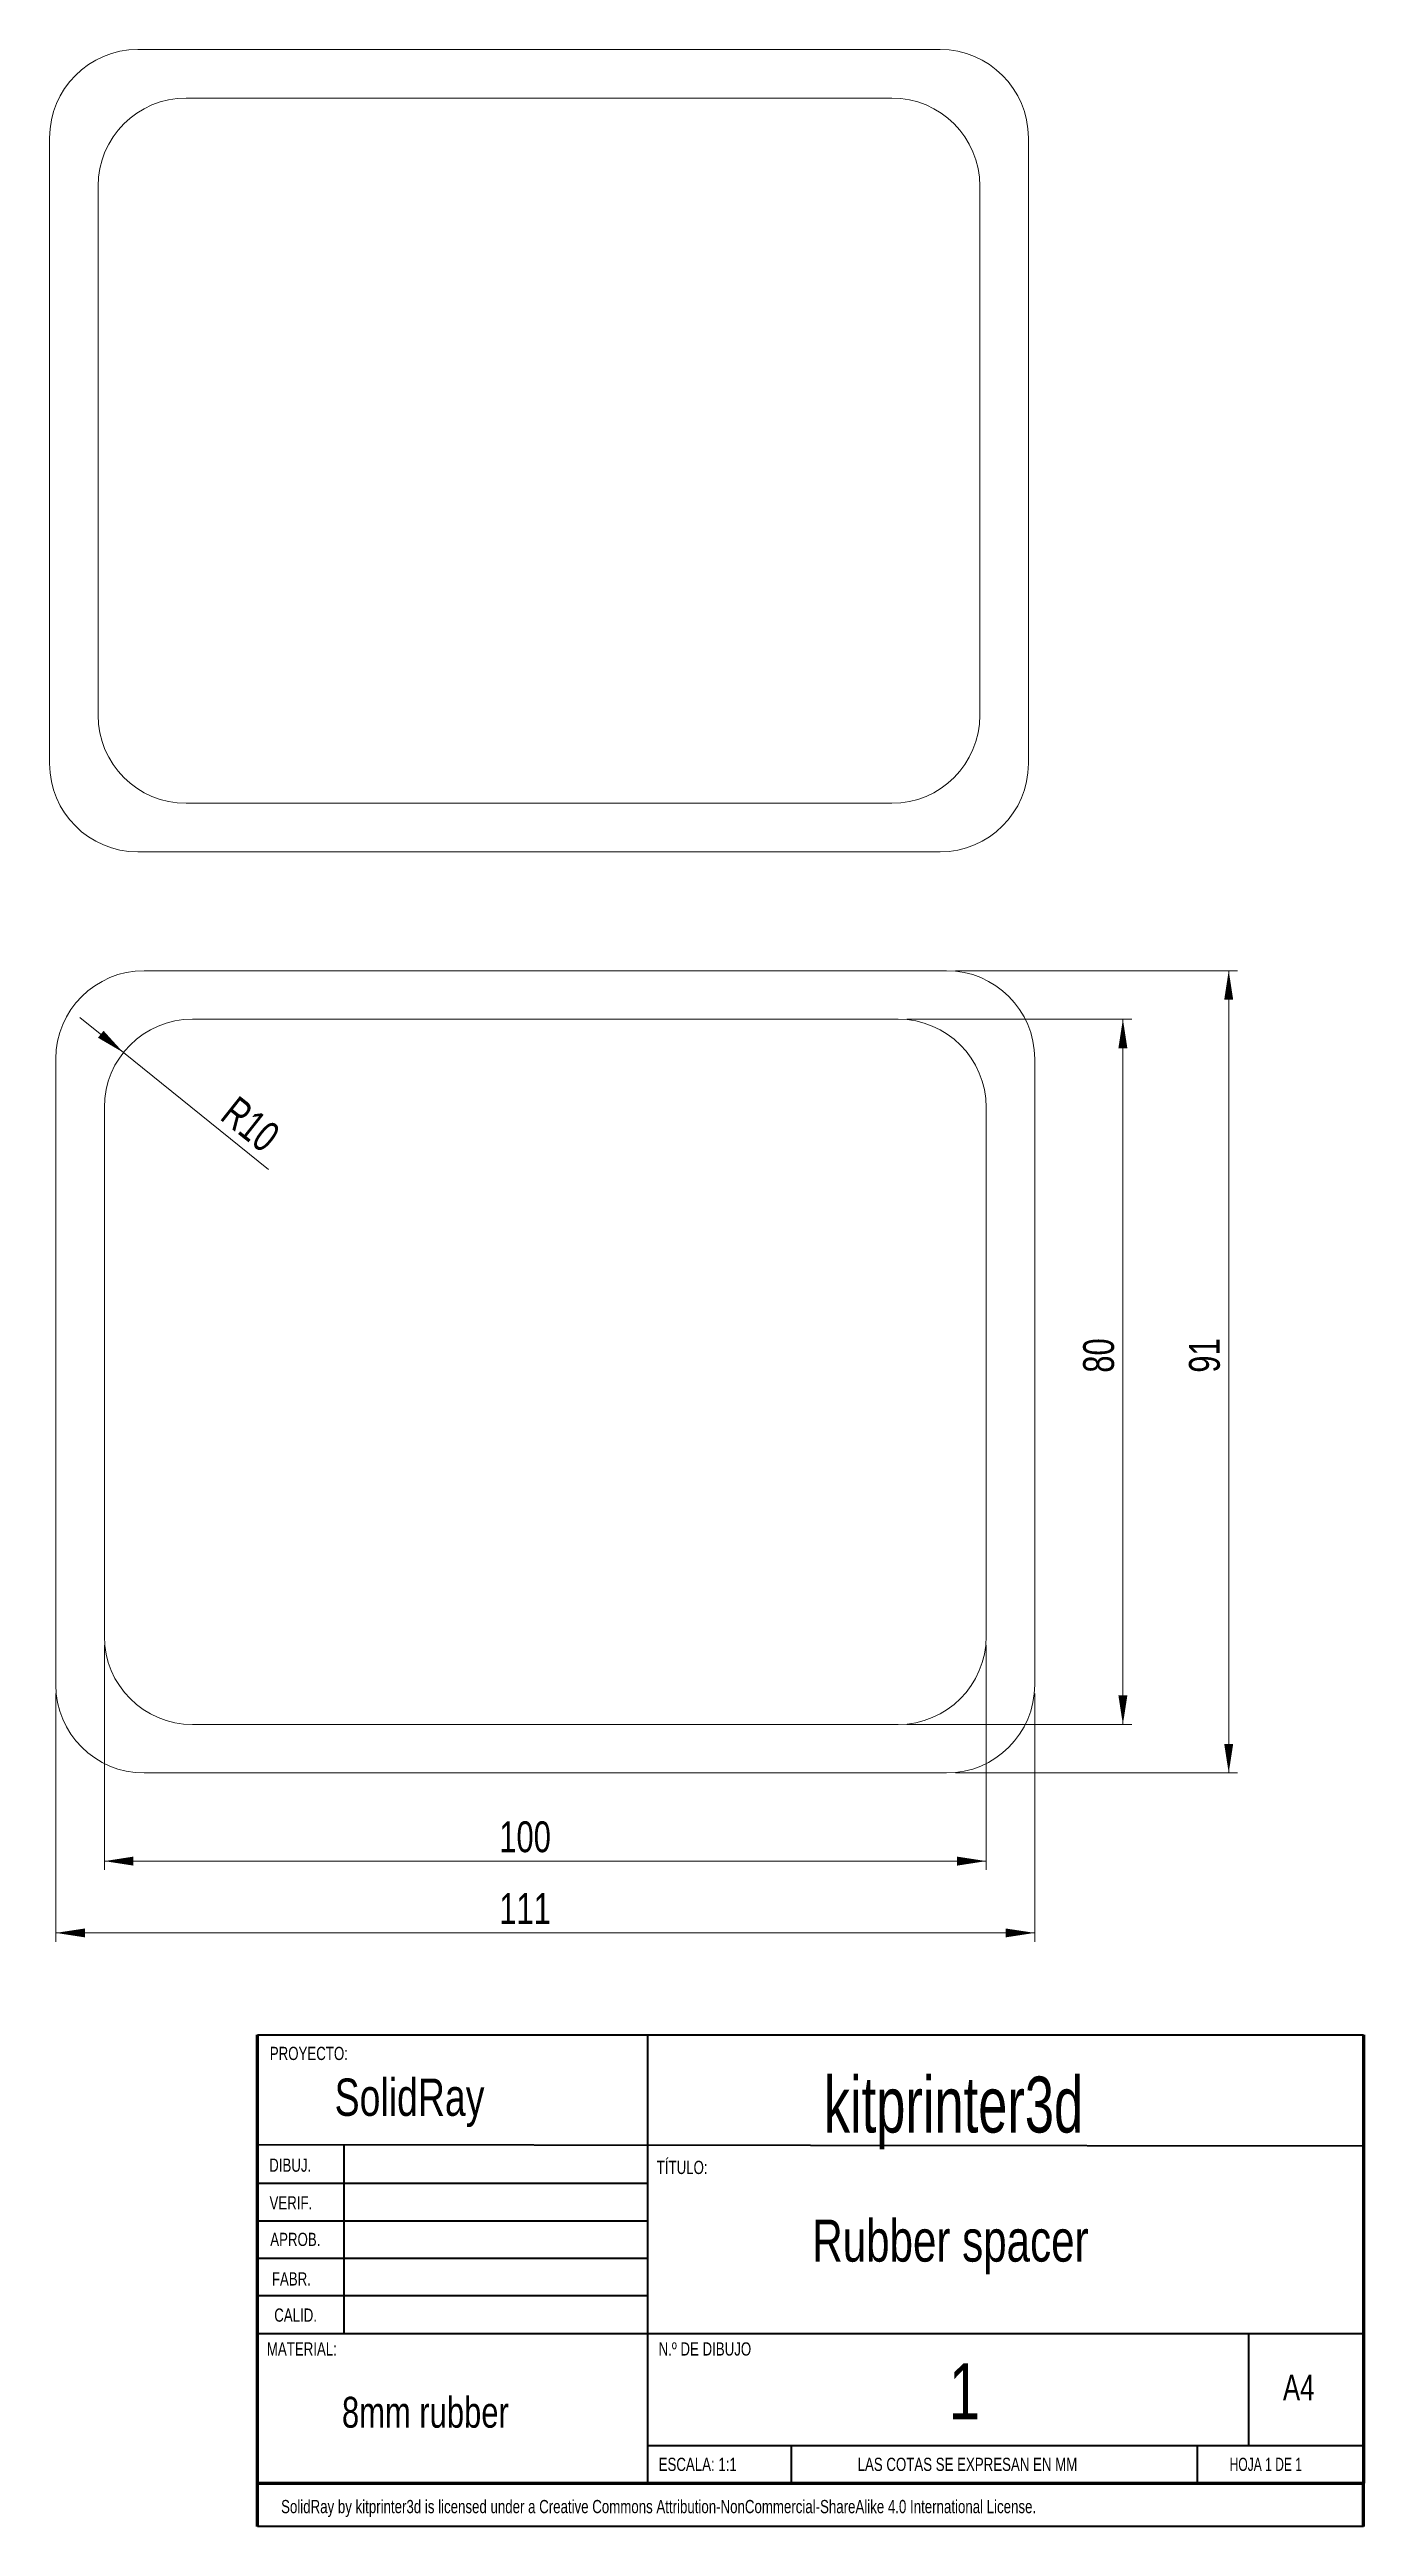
# Model space of a CAD drawing. Header units: millimetres. Extents: x 51 to 200, y 5 to 286.
import ezdxf

# ---------------------------------------------------------------- set-up
doc = ezdxf.new("R2010")
doc.units = ezdxf.units.MM
doc.styles.add('SLDTEXTSTYLE0', font='TXT', dxfattribs={"width": 0.75})
doc.styles.add('SLDTEXTSTYLE1', font='TXT', dxfattribs={"width": 0.681818})
doc.styles.add('SLDTEXTSTYLE2', font='TXT', dxfattribs={"width": 0.7})
doc.dimstyles.new('SLDDIMSTYLE0', dxfattribs={"dimtxt": 3.5, "dimasz": 3.302, "dimexe": 0, "dimexo": 0.0625, "dimgap": 0.875, "dimtad": 1, "dimrnd": 1e-09, "dimzin": 12, "dimdsep": 46, "dimtxsty": 'SLDTEXTSTYLE0', "dimsah": 1, "dimcen": 0.09, "dimadec": 0, "dimazin": 3, "dimtfac": 1, "dimtofl": 0, "dimtmove": 0, "dimatfit": 3, "dimfxl": 1, "dimfrac": 2, "dimtolj": 1, "dimtzin": 12, "dimarcsym": 0})
doc.dimstyles.new('SLDDIMSTYLE1', dxfattribs={"dimtxt": 3.5, "dimasz": 3.302, "dimexe": 0, "dimexo": 0.0625, "dimgap": 0.875, "dimtad": 1, "dimrnd": 1e-09, "dimzin": 12, "dimdsep": 46, "dimtxsty": 'SLDTEXTSTYLE0', "dimsah": 1, "dimcen": 0, "dimadec": 0, "dimazin": 3, "dimtfac": 1, "dimtofl": 0, "dimtmove": 1, "dimatfit": 3, "dimfxl": 1, "dimfrac": 2, "dimtolj": 1, "dimtzin": 12, "dimarcsym": 0})

# ---------------------------------------------------------------- blocks, each defined once
blk = doc.blocks.new('_D')
at = {"color": 7, "linetype": 'Continuous', "lineweight": 0}
for p, q in [((51.72, 99.57), (51.72, 71.43)), ((162.72, 99.57), (162.72, 71.43)), ((51.72, 72.43), (162.72, 72.43))]:
    blk.add_line(p, q, dxfattribs=at)
for points in [[(51.72, 72.43), (55.02, 71.92), (55.02, 72.93)], [(162.72, 72.43), (159.42, 72.93), (159.42, 71.92)]]:
    blk.add_solid(points, dxfattribs=at)
at = {"color": 7, "linetype": 'Continuous', "lineweight": 0, "insert": (102, 76.94), "char_height": 3.5, "attachment_point": 1, "style": 'SLDTEXTSTYLE0'}
blk.add_mtext('111', dxfattribs=at)
blk = doc.blocks.new('_D_1')
at = {"color": 7, "linetype": 'Continuous', "lineweight": 0}
for p, q in [((57.22, 105.07), (57.22, 79.57)), ((157.22, 105.07), (157.22, 79.57)), ((57.22, 80.57), (157.22, 80.57))]:
    blk.add_line(p, q, dxfattribs=at)
for points in [[(57.22, 80.57), (60.52, 80.06), (60.52, 81.08)], [(157.22, 80.57), (153.92, 81.08), (153.92, 80.06)]]:
    blk.add_solid(points, dxfattribs=at)
at = {"color": 7, "linetype": 'Continuous', "lineweight": 0, "insert": (102, 85.08), "char_height": 3.5, "attachment_point": 1, "style": 'SLDTEXTSTYLE0'}
blk.add_mtext('100', dxfattribs=at)
blk = doc.blocks.new('_D_2')
at = {"color": 7, "linetype": 'Continuous', "lineweight": 0}
for p, q in [((153.72, 181.57), (185.72, 181.57)), ((184.72, 181.57), (184.72, 90.57)), ((153.72, 90.57), (185.72, 90.57))]:
    blk.add_line(p, q, dxfattribs=at)
for points in [[(184.72, 181.57), (184.21, 178.27), (185.23, 178.27)], [(184.72, 90.57), (185.23, 93.87), (184.21, 93.87)]]:
    blk.add_solid(points, dxfattribs=at)
at = {"color": 7, "linetype": 'Continuous', "lineweight": 0, "insert": (180.21, 135.97), "char_height": 3.5, "attachment_point": 1, "rotation": 90, "style": 'SLDTEXTSTYLE0'}
blk.add_mtext('91', dxfattribs=at)
blk = doc.blocks.new('_D_3')
at = {"color": 7, "linetype": 'Continuous', "lineweight": 0}
for p, q in [((148.22, 176.07), (173.72, 176.07)), ((172.72, 176.07), (172.72, 96.07)), ((148.22, 96.07), (173.72, 96.07))]:
    blk.add_line(p, q, dxfattribs=at)
for points in [[(172.72, 176.07), (172.21, 172.77), (173.23, 172.77)], [(172.72, 96.07), (173.23, 99.37), (172.21, 99.37)]]:
    blk.add_solid(points, dxfattribs=at)
at = {"color": 7, "linetype": 'Continuous', "lineweight": 0, "insert": (168.21, 135.97), "char_height": 3.5, "attachment_point": 1, "rotation": 90, "style": 'SLDTEXTSTYLE0'}
blk.add_mtext('80', dxfattribs=at)
blk = doc.blocks.new('_D_4')
at = {"color": 7, "linetype": 'Continuous', "lineweight": 0}
for q in [(54.44, 176.27), (75.83, 159.02)]:
    blk.add_line((59.38, 172.28), q, dxfattribs=at)
blk.add_solid([(59.38, 172.28), (57.13, 174.75), (56.5, 173.96)], dxfattribs=at)
at = {"color": 7, "linetype": 'Continuous', "lineweight": 0, "insert": (72.36, 167.53), "char_height": 3.5, "attachment_point": 1, "rotation": 321.5814, "style": 'SLDTEXTSTYLE0'}
blk.add_mtext('R10', dxfattribs=at)

msp = doc.modelspace()

# ---------------------------------------------------------------- linework, layer by layer
at = {"color": 7, "linetype": 'Continuous', "lineweight": 15}
for p, q in [((152.004, 286.052), (61.004, 286.052)), ((146.504, 280.552), (66.504, 280.552)), ((51.004, 276.052), (51.004, 205.052)), ((162.004, 205.052), (162.004, 276.052)), ((56.504, 270.552), (56.504, 210.552)), ((156.504, 210.552), (156.504, 270.552)), ((66.504, 200.552), (146.504, 200.552)), ((61.004, 195.052), (152.004, 195.052)), ((152.719, 181.568), (61.719, 181.568)), ((147.219, 176.068), (67.219, 176.068)), ((51.719, 171.568), (51.719, 100.568)), ((162.719, 100.568), (162.719, 171.568)), ((57.219, 166.068), (57.219, 106.068)), ((157.219, 106.068), (157.219, 166.068)), ((67.219, 96.068), (147.219, 96.068)), ((61.719, 90.568), (152.719, 90.568))]:
    msp.add_line(p, q, dxfattribs=at)
at = {"color": 7, "linetype": 'Continuous', "lineweight": 60}
for p, q in [((74.6, 10), (74.6, 60.859)), ((200, 60.859), (200, 10)), ((74.6, 10), (200, 10)), ((74.6, 5.103), (74.6, 10)), ((200, 5.103), (200, 10.182))]:
    msp.add_line(p, q, dxfattribs=at)
at = {"color": 7, "linetype": 'Continuous', "lineweight": 40}
for p, q in [((74.6, 60.859), (200, 60.859)), ((118.8, 60.859), (118.8, 10)), ((200, 48.25), (74.6, 48.392)), ((84.368, 48.381), (84.368, 27)), ((118.8, 44), (74.6, 44)), ((118.8, 39.75), (74.6, 39.75)), ((118.8, 35.5), (74.6, 35.5)), ((118.8, 31.25), (74.6, 31.25)), ((74.6, 27), (200, 27)), ((187, 14.25), (187, 27)), ((200, 14.25), (118.8, 14.25)), ((135.14, 10), (135.14, 14.25)), ((181.189, 10), (181.189, 14.25)), ((200, 5.103), (74.6, 5.103))]:
    msp.add_line(p, q, dxfattribs=at)
at = {"color": 7, "linetype": 'Continuous', "lineweight": 15}
for centre, start, end in [((61.004, 276.052), 90, 180), ((152.004, 276.052), 0, 90), ((66.504, 270.552), 90, 180), ((146.504, 270.552), 0, 90), ((66.504, 210.552), 180, 270), ((146.504, 210.552), 270, 0), ((61.004, 205.052), 180, 270), ((152.004, 205.052), 270, 0), ((61.719, 171.568), 90, 180), ((152.719, 171.568), 0, 90), ((67.219, 166.068), 90, 180), ((147.219, 166.068), 0, 90), ((67.219, 106.068), 180, 270), ((147.219, 106.068), 270, 0), ((61.719, 100.568), 180, 270), ((152.719, 100.568), 270, 0)]:
    msp.add_arc(centre, 10, start, end, dxfattribs=at)

# ---------------------------------------------------------------- texts
at = {"color": 7, "linetype": 'Continuous', "lineweight": 0}
for s, insert, char_height, attachment_point, style in [('PROYECTO:', (75.98, 59.507), 1.5, 1, 'SLDTEXTSTYLE0'), ('kitprinter3d', (138.809, 56.135), 6.35, 1, 'SLDTEXTSTYLE2'), ('SolidRay', (83.332, 55.911), 4.2333, 1, 'SLDTEXTSTYLE0'), ('DIBUJ.', (75.912, 46.838), 1.5, 1, 'SLDTEXTSTYLE0'), ('TÍTULO:', (119.857, 46.576), 1.5, 1, 'SLDTEXTSTYLE0'), ('VERIF.', (75.95, 42.561), 1.5, 1, 'SLDTEXTSTYLE0'), ('Rubber spacer', (137.501, 39.907), 4.7625, 1, 'SLDTEXTSTYLE0'), ('APROB.', (76.032, 38.417), 1.5, 1, 'SLDTEXTSTYLE0'), ('FABR.', (76.214, 33.93), 1.5, 1, 'SLDTEXTSTYLE0'), ('CALID.', (76.484, 29.828), 1.5, 1, 'SLDTEXTSTYLE0'), ('MATERIAL:', (75.646, 25.986), 1.5, 1, 'SLDTEXTSTYLE0'), ('N.º DE DIBUJO', (120.074, 25.986), 1.5, 1, 'SLDTEXTSTYLE0'), ('1', (154.753, 23.607), 6.35, 2, 'SLDTEXTSTYLE0'), ('8mm rubber', (84.163, 19.808), 3.5, 1, 'SLDTEXTSTYLE0'), ('A4', (190.871, 22.323), 2.9104, 1, 'SLDTEXTSTYLE0'), ('ESCALA: 1:1', (120.074, 12.9), 1.5, 1, 'SLDTEXTSTYLE0'), ('LAS COTAS SE EXPRESAN EN MM', (142.636, 12.9), 1.5, 1, 'SLDTEXTSTYLE0'), ('HOJA 1 DE 1', (184.823, 12.9), 1.5, 1, 'SLDTEXTSTYLE1'), ('SolidRay by kitprinter3d is licensed under a Creative Commons Attribution-NonCommercial-ShareAlike 4.0 International License.', (77.261, 8.11), 1.5, 1, 'SLDTEXTSTYLE0')]:
    msp.add_mtext(s, dxfattribs=dict(at, insert=insert, char_height=char_height, attachment_point=attachment_point, style=style))

# ---------------------------------------------------------------- dimensions: what is measured, and where the dimension line sits
for base, p1, p2, picture, middle in [((184.719, 90.568), (152.719, 181.568), (152.719, 90.568), '_D_2', (184.719, 138.555)), ((172.719, 96.068), (147.219, 176.068), (147.219, 96.068), '_D_3', (172.719, 138.555))]:
    dim = msp.add_linear_dim(base=base, p1=p1, p2=p2, angle=90, dimstyle='SLDDIMSTYLE0', dxfattribs=at)
    dim.commit()
    dim.dimension.update_dxf_attribs({"geometry": picture, "text_midpoint": middle, "dimtype": 160})
dim = msp.add_radius_dim(center=(67.219, 166.068), mpoint=(59.384, 172.282), dimstyle='SLDDIMSTYLE1', dxfattribs=at)
dim.commit()
dim.dimension.update_dxf_attribs({"geometry": '_D_4', "text_midpoint": (73.158, 161.357), "dimtype": 164})
for base, p1, p2, picture, middle in [((157.219, 80.568), (57.219, 106.068), (157.219, 106.068), '_D_1', (105.879, 80.568)), ((162.719, 72.425), (51.719, 100.568), (162.719, 100.568), '_D', (105.879, 72.425))]:
    dim = msp.add_linear_dim(base=base, p1=p1, p2=p2, dimstyle='SLDDIMSTYLE0', dxfattribs=at)
    dim.commit()
    dim.dimension.update_dxf_attribs({"geometry": picture, "text_midpoint": middle, "dimtype": 160})

doc.saveas('drawing.dxf')
